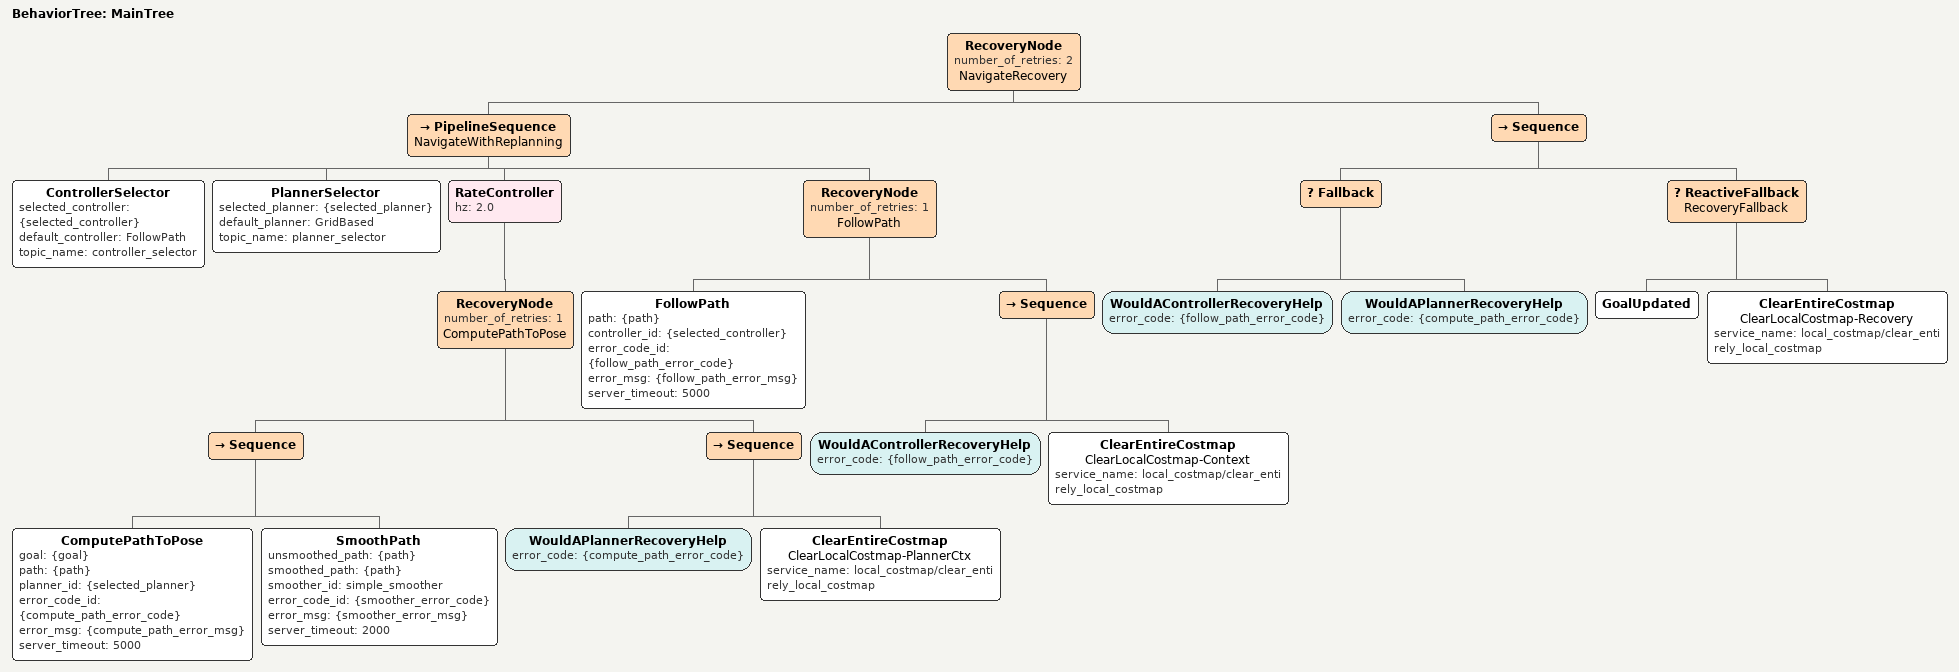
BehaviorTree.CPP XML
<root BTCPP_format="4" main_tree_to_execute="MainTree">
  <BehaviorTree ID="MainTree">
    <RecoveryNode number_of_retries="2" name="NavigateRecovery">
      <PipelineSequence name="NavigateWithReplanning">
        <ControllerSelector selected_controller="{selected_controller}" default_controller="FollowPath" topic_name="controller_selector"/>
        <PlannerSelector selected_planner="{selected_planner}" default_planner="GridBased" topic_name="planner_selector"/>
        <RateController hz="2.0">
          <RecoveryNode number_of_retries="1" name="ComputePathToPose">
            <Sequence>
              <ComputePathToPose goal="{goal}" path="{path}" planner_id="{selected_planner}" error_code_id="{compute_path_error_code}" error_msg="{compute_path_error_msg}" server_timeout="5000"/>
              <SmoothPath unsmoothed_path="{path}" smoothed_path="{path}" smoother_id="simple_smoother" error_code_id="{smoother_error_code}" error_msg="{smoother_error_msg}" server_timeout="2000"/>
            </Sequence>
            <Sequence>
              <WouldAPlannerRecoveryHelp error_code="{compute_path_error_code}"/>
              <ClearEntireCostmap name="ClearLocalCostmap-PlannerCtx" service_name="local_costmap/clear_entirely_local_costmap"/>
            </Sequence>
          </RecoveryNode>
        </RateController>
        <RecoveryNode number_of_retries="1" name="FollowPath">
          <FollowPath path="{path}" controller_id="{selected_controller}" error_code_id="{follow_path_error_code}" error_msg="{follow_path_error_msg}" server_timeout="5000"/>
          <Sequence>
            <WouldAControllerRecoveryHelp error_code="{follow_path_error_code}"/>
            <ClearEntireCostmap name="ClearLocalCostmap-Context" service_name="local_costmap/clear_entirely_local_costmap"/>
          </Sequence>
        </RecoveryNode>
      </PipelineSequence>
      <Sequence>
        <Fallback>
          <WouldAControllerRecoveryHelp error_code="{follow_path_error_code}"/>
          <WouldAPlannerRecoveryHelp error_code="{compute_path_error_code}"/>
        </Fallback>
        <ReactiveFallback name="RecoveryFallback">
          <GoalUpdated/>
          <ClearEntireCostmap name="ClearLocalCostmap-Recovery" service_name="local_costmap/clear_entirely_local_costmap"/>
        </ReactiveFallback>
      </Sequence>
    </RecoveryNode>
  </BehaviorTree>
</root>
